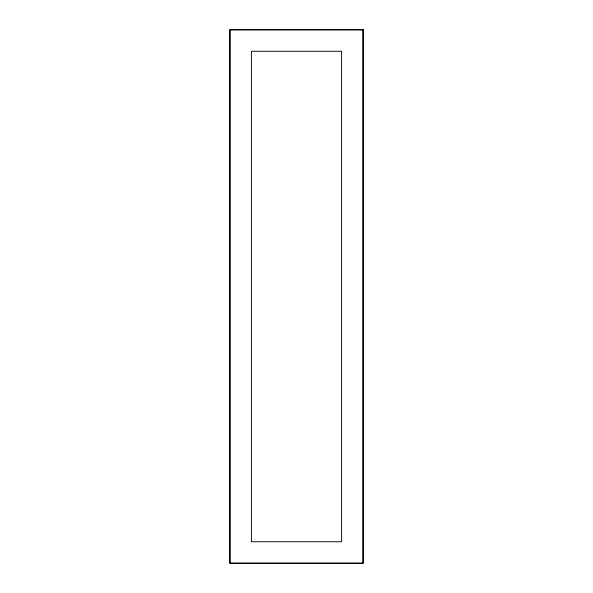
<?xml version="1.0" encoding="UTF-8"?>
<svg xmlns="http://www.w3.org/2000/svg" width="593" height="593" viewBox="0 0 593 593"><rect width="100%" height="100%" fill="white"/><g stroke="black" fill="none" stroke-linecap="round" stroke-linejoin="round"><path stroke-width="0.89" d="M363.212 29.65L229.787 29.65L229.787 563.35L363.212 563.35L363.212 29.65M362.946 29.917L230.054 29.917L230.054 563.083L362.946 563.083L362.946 29.917M341.598 51.265L251.402 51.265L251.402 541.735L341.598 541.735L341.598 51.265"/></g></svg>
